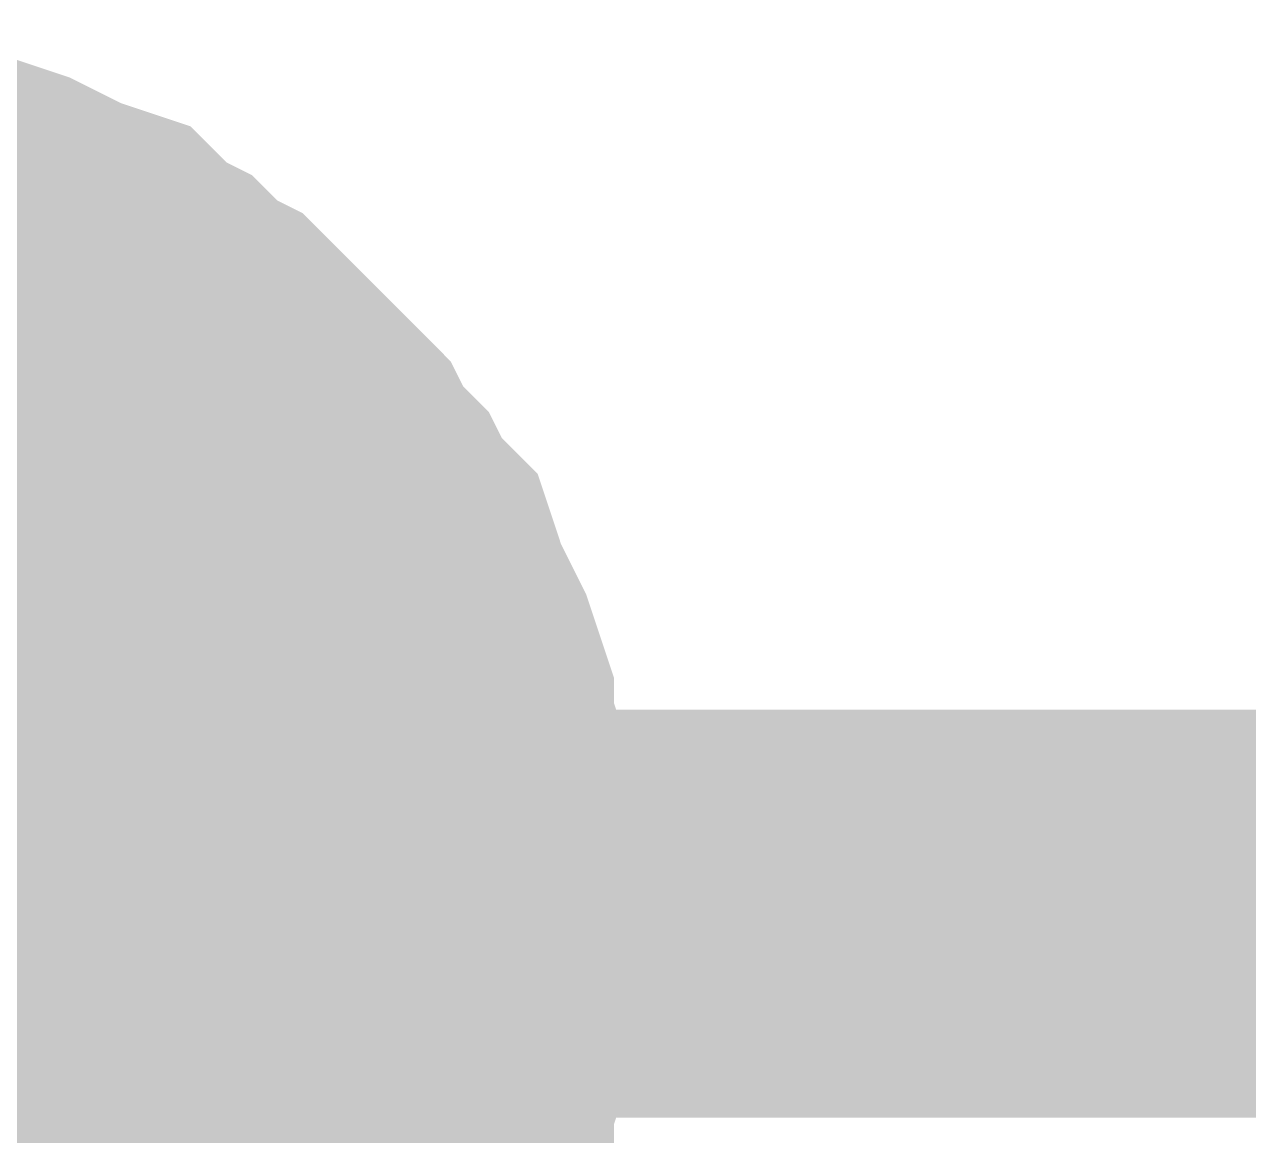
# Model space of a CAD drawing. Header units: inches. Extents: x 0 to 15, y 0 to 9.5.
# Drawn here: x 3.40958 to 3.445, y 8.39347 to 8.42562 of the extents above; entities that cross this region are included whole.
import ezdxf

# ---------------------------------------------------------------- set-up
doc = ezdxf.new("R2010")
doc.units = ezdxf.units.IN
doc.header["$MEASUREMENT"] = 0
doc.layers.add('Sheet', color=255, linetype='Continuous')

msp = doc.modelspace()

# ---------------------------------------------------------------- linework, layer by layer
at = {"layer": 'Sheet'}
for points in [[(3.402751, 8.41972, 0.0118, 0.0118, 0), (3.403852, 8.41972, 0.0118, 0.0118, 0), (3.404586, 8.419353, 0.0118, 0.0118, 0), (3.405687, 8.419353, 0.0118, 0.0118, 0), (3.406788, 8.418986, 0.0118, 0.0118, 0), (3.407523, 8.418986, 0.0118, 0.0118, 0), (3.408624, 8.418619, 0.0118, 0.0118, 0), (3.409358, 8.418251, 0.0118, 0.0118, 0), (3.410092, 8.417884, 0.0118, 0.0118, 0), (3.411193, 8.417517, 0.0118, 0.0118, 0), (3.411927, 8.416783, 0.0118, 0.0118, 0), (3.412662, 8.416415, 0.0118, 0.0118, 0), (3.413396, 8.415681, 0.0118, 0.0118, 0), (3.41413, 8.415314, 0.0118, 0.0118, 0), (3.414864, 8.414579, 0.0118, 0.0118, 0), (3.415598, 8.413845, 0.0118, 0.0118, 0), (3.416332, 8.413111, 0.0118, 0.0118, 0), (3.417066, 8.412376, 0.0118, 0.0118, 0), (3.417433, 8.411642, 0.0118, 0.0118, 0), (3.418168, 8.410908, 0.0118, 0.0118, 0), (3.418535, 8.410173, 0.0118, 0.0118, 0), (3.419269, 8.409439, 0.0118, 0.0118, 0), (3.419636, 8.408337, 0.0118, 0.0118, 0), (3.420003, 8.407603, 0.0118, 0.0118, 0), (3.42037, 8.406868, 0.0118, 0.0118, 0), (3.420737, 8.405767, 0.0118, 0.0118, 0), (3.420737, 8.405032, 0.0118, 0.0118, 0), (3.421104, 8.403931, 0.0118, 0.0118, 0), (3.421104, 8.402829, 0.0118, 0.0118, 0), (3.421471, 8.402095, 0.0118, 0.0118, 0), (3.421471, 8.400993, 0.0118, 0.0118, 0), (3.421471, 8.399892, 0.0118, 0.0118, 0)], [(3.402751, 8.41972, 0.0118, 0.0118, 0), (3.403852, 8.41972, 0.0118, 0.0118, 0), (3.404586, 8.419353, 0.0118, 0.0118, 0), (3.405687, 8.419353, 0.0118, 0.0118, 0), (3.406788, 8.418986, 0.0118, 0.0118, 0), (3.407523, 8.418986, 0.0118, 0.0118, 0), (3.408624, 8.418619, 0.0118, 0.0118, 0), (3.409358, 8.418251, 0.0118, 0.0118, 0), (3.410092, 8.417884, 0.0118, 0.0118, 0), (3.411193, 8.417517, 0.0118, 0.0118, 0), (3.411927, 8.416783, 0.0118, 0.0118, 0), (3.412662, 8.416415, 0.0118, 0.0118, 0), (3.413396, 8.415681, 0.0118, 0.0118, 0), (3.41413, 8.415314, 0.0118, 0.0118, 0), (3.414864, 8.414579, 0.0118, 0.0118, 0), (3.415598, 8.413845, 0.0118, 0.0118, 0), (3.416332, 8.413111, 0.0118, 0.0118, 0), (3.417066, 8.412376, 0.0118, 0.0118, 0), (3.417433, 8.411642, 0.0118, 0.0118, 0), (3.418168, 8.410908, 0.0118, 0.0118, 0), (3.418535, 8.410173, 0.0118, 0.0118, 0), (3.419269, 8.409439, 0.0118, 0.0118, 0), (3.419636, 8.408337, 0.0118, 0.0118, 0), (3.420003, 8.407603, 0.0118, 0.0118, 0), (3.42037, 8.406868, 0.0118, 0.0118, 0), (3.420737, 8.405767, 0.0118, 0.0118, 0), (3.420737, 8.405032, 0.0118, 0.0118, 0), (3.421104, 8.403931, 0.0118, 0.0118, 0), (3.421104, 8.402829, 0.0118, 0.0118, 0), (3.421471, 8.402095, 0.0118, 0.0118, 0), (3.421471, 8.400993, 0.0118, 0.0118, 0), (3.421471, 8.399892, 0.0118, 0.0118, 0)], [(3.402751, 8.41972, 0.0118, 0.0118, 0), (3.403852, 8.41972, 0.0118, 0.0118, 0), (3.404586, 8.419353, 0.0118, 0.0118, 0), (3.405687, 8.419353, 0.0118, 0.0118, 0), (3.406788, 8.418986, 0.0118, 0.0118, 0), (3.407523, 8.418986, 0.0118, 0.0118, 0), (3.408624, 8.418619, 0.0118, 0.0118, 0), (3.409358, 8.418251, 0.0118, 0.0118, 0), (3.410092, 8.417884, 0.0118, 0.0118, 0), (3.411193, 8.417517, 0.0118, 0.0118, 0), (3.411927, 8.416783, 0.0118, 0.0118, 0), (3.412662, 8.416415, 0.0118, 0.0118, 0), (3.413396, 8.415681, 0.0118, 0.0118, 0), (3.41413, 8.415314, 0.0118, 0.0118, 0), (3.414864, 8.414579, 0.0118, 0.0118, 0), (3.415598, 8.413845, 0.0118, 0.0118, 0), (3.416332, 8.413111, 0.0118, 0.0118, 0), (3.417066, 8.412376, 0.0118, 0.0118, 0), (3.417433, 8.411642, 0.0118, 0.0118, 0), (3.418168, 8.410908, 0.0118, 0.0118, 0), (3.418535, 8.410173, 0.0118, 0.0118, 0), (3.419269, 8.409439, 0.0118, 0.0118, 0), (3.419636, 8.408337, 0.0118, 0.0118, 0), (3.420003, 8.407603, 0.0118, 0.0118, 0), (3.42037, 8.406868, 0.0118, 0.0118, 0), (3.420737, 8.405767, 0.0118, 0.0118, 0), (3.420737, 8.405032, 0.0118, 0.0118, 0), (3.421104, 8.403931, 0.0118, 0.0118, 0), (3.421104, 8.402829, 0.0118, 0.0118, 0), (3.421471, 8.402095, 0.0118, 0.0118, 0), (3.421471, 8.400993, 0.0118, 0.0118, 0), (3.421471, 8.399892, 0.0118, 0.0118, 0)], [(3.402751, 8.41972, 0.0118, 0.0118, 0), (3.403852, 8.41972, 0.0118, 0.0118, 0), (3.404586, 8.419353, 0.0118, 0.0118, 0), (3.405687, 8.419353, 0.0118, 0.0118, 0), (3.406788, 8.418986, 0.0118, 0.0118, 0), (3.407523, 8.418986, 0.0118, 0.0118, 0), (3.408624, 8.418619, 0.0118, 0.0118, 0), (3.409358, 8.418251, 0.0118, 0.0118, 0), (3.410092, 8.417884, 0.0118, 0.0118, 0), (3.411193, 8.417517, 0.0118, 0.0118, 0), (3.411927, 8.416783, 0.0118, 0.0118, 0), (3.412662, 8.416415, 0.0118, 0.0118, 0), (3.413396, 8.415681, 0.0118, 0.0118, 0), (3.41413, 8.415314, 0.0118, 0.0118, 0), (3.414864, 8.414579, 0.0118, 0.0118, 0), (3.415598, 8.413845, 0.0118, 0.0118, 0), (3.416332, 8.413111, 0.0118, 0.0118, 0), (3.417066, 8.412376, 0.0118, 0.0118, 0), (3.417433, 8.411642, 0.0118, 0.0118, 0), (3.418168, 8.410908, 0.0118, 0.0118, 0), (3.418535, 8.410173, 0.0118, 0.0118, 0), (3.419269, 8.409439, 0.0118, 0.0118, 0), (3.419636, 8.408337, 0.0118, 0.0118, 0), (3.420003, 8.407603, 0.0118, 0.0118, 0), (3.42037, 8.406868, 0.0118, 0.0118, 0), (3.420737, 8.405767, 0.0118, 0.0118, 0), (3.420737, 8.405032, 0.0118, 0.0118, 0), (3.421104, 8.403931, 0.0118, 0.0118, 0), (3.421104, 8.402829, 0.0118, 0.0118, 0), (3.421471, 8.402095, 0.0118, 0.0118, 0), (3.421471, 8.400993, 0.0118, 0.0118, 0), (3.421471, 8.399892, 0.0118, 0.0118, 0)], [(3.402751, 8.41972, 0.0118, 0.0118, 0), (3.403852, 8.41972, 0.0118, 0.0118, 0), (3.404586, 8.419353, 0.0118, 0.0118, 0), (3.405687, 8.419353, 0.0118, 0.0118, 0), (3.406788, 8.418986, 0.0118, 0.0118, 0), (3.407523, 8.418986, 0.0118, 0.0118, 0), (3.408624, 8.418619, 0.0118, 0.0118, 0), (3.409358, 8.418251, 0.0118, 0.0118, 0), (3.410092, 8.417884, 0.0118, 0.0118, 0), (3.411193, 8.417517, 0.0118, 0.0118, 0), (3.411927, 8.416783, 0.0118, 0.0118, 0), (3.412662, 8.416415, 0.0118, 0.0118, 0), (3.413396, 8.415681, 0.0118, 0.0118, 0), (3.41413, 8.415314, 0.0118, 0.0118, 0), (3.414864, 8.414579, 0.0118, 0.0118, 0), (3.415598, 8.413845, 0.0118, 0.0118, 0), (3.416332, 8.413111, 0.0118, 0.0118, 0), (3.417066, 8.412376, 0.0118, 0.0118, 0), (3.417433, 8.411642, 0.0118, 0.0118, 0), (3.418168, 8.410908, 0.0118, 0.0118, 0), (3.418535, 8.410173, 0.0118, 0.0118, 0), (3.419269, 8.409439, 0.0118, 0.0118, 0), (3.419636, 8.408337, 0.0118, 0.0118, 0), (3.420003, 8.407603, 0.0118, 0.0118, 0), (3.42037, 8.406868, 0.0118, 0.0118, 0), (3.420737, 8.405767, 0.0118, 0.0118, 0), (3.420737, 8.405032, 0.0118, 0.0118, 0), (3.421104, 8.403931, 0.0118, 0.0118, 0), (3.421104, 8.402829, 0.0118, 0.0118, 0), (3.421471, 8.402095, 0.0118, 0.0118, 0), (3.421471, 8.400993, 0.0118, 0.0118, 0), (3.421471, 8.399892, 0.0118, 0.0118, 0)], [(3.402751, 8.41972, 0.0118, 0.0118, 0), (3.403852, 8.41972, 0.0118, 0.0118, 0), (3.404586, 8.419353, 0.0118, 0.0118, 0), (3.405687, 8.419353, 0.0118, 0.0118, 0), (3.406788, 8.418986, 0.0118, 0.0118, 0), (3.407523, 8.418986, 0.0118, 0.0118, 0), (3.408624, 8.418619, 0.0118, 0.0118, 0), (3.409358, 8.418251, 0.0118, 0.0118, 0), (3.410092, 8.417884, 0.0118, 0.0118, 0), (3.411193, 8.417517, 0.0118, 0.0118, 0), (3.411927, 8.416783, 0.0118, 0.0118, 0), (3.412662, 8.416415, 0.0118, 0.0118, 0), (3.413396, 8.415681, 0.0118, 0.0118, 0), (3.41413, 8.415314, 0.0118, 0.0118, 0), (3.414864, 8.414579, 0.0118, 0.0118, 0), (3.415598, 8.413845, 0.0118, 0.0118, 0), (3.416332, 8.413111, 0.0118, 0.0118, 0), (3.417066, 8.412376, 0.0118, 0.0118, 0), (3.417433, 8.411642, 0.0118, 0.0118, 0), (3.418168, 8.410908, 0.0118, 0.0118, 0), (3.418535, 8.410173, 0.0118, 0.0118, 0), (3.419269, 8.409439, 0.0118, 0.0118, 0), (3.419636, 8.408337, 0.0118, 0.0118, 0), (3.420003, 8.407603, 0.0118, 0.0118, 0), (3.42037, 8.406868, 0.0118, 0.0118, 0), (3.420737, 8.405767, 0.0118, 0.0118, 0), (3.420737, 8.405032, 0.0118, 0.0118, 0), (3.421104, 8.403931, 0.0118, 0.0118, 0), (3.421104, 8.402829, 0.0118, 0.0118, 0), (3.421471, 8.402095, 0.0118, 0.0118, 0), (3.421471, 8.400993, 0.0118, 0.0118, 0), (3.421471, 8.399892, 0.0118, 0.0118, 0)], [(3.402751, 8.41972, 0.0118, 0.0118, 0), (3.403852, 8.41972, 0.0118, 0.0118, 0), (3.404586, 8.419353, 0.0118, 0.0118, 0), (3.405687, 8.419353, 0.0118, 0.0118, 0), (3.406788, 8.418986, 0.0118, 0.0118, 0), (3.407523, 8.418986, 0.0118, 0.0118, 0), (3.408624, 8.418619, 0.0118, 0.0118, 0), (3.409358, 8.418251, 0.0118, 0.0118, 0), (3.410092, 8.417884, 0.0118, 0.0118, 0), (3.411193, 8.417517, 0.0118, 0.0118, 0), (3.411927, 8.416783, 0.0118, 0.0118, 0), (3.412662, 8.416415, 0.0118, 0.0118, 0), (3.413396, 8.415681, 0.0118, 0.0118, 0), (3.41413, 8.415314, 0.0118, 0.0118, 0), (3.414864, 8.414579, 0.0118, 0.0118, 0), (3.415598, 8.413845, 0.0118, 0.0118, 0), (3.416332, 8.413111, 0.0118, 0.0118, 0), (3.417066, 8.412376, 0.0118, 0.0118, 0), (3.417433, 8.411642, 0.0118, 0.0118, 0), (3.418168, 8.410908, 0.0118, 0.0118, 0), (3.418535, 8.410173, 0.0118, 0.0118, 0), (3.419269, 8.409439, 0.0118, 0.0118, 0), (3.419636, 8.408337, 0.0118, 0.0118, 0), (3.420003, 8.407603, 0.0118, 0.0118, 0), (3.42037, 8.406868, 0.0118, 0.0118, 0), (3.420737, 8.405767, 0.0118, 0.0118, 0), (3.420737, 8.405032, 0.0118, 0.0118, 0), (3.421104, 8.403931, 0.0118, 0.0118, 0), (3.421104, 8.402829, 0.0118, 0.0118, 0), (3.421471, 8.402095, 0.0118, 0.0118, 0), (3.421471, 8.400993, 0.0118, 0.0118, 0), (3.421471, 8.399892, 0.0118, 0.0118, 0)], [(3.407523, 8.418986, 0.0039, 0.0039, 0), (3.408624, 8.418619, 0.0039, 0.0039, 0), (3.409358, 8.418251, 0.0039, 0.0039, 0), (3.410092, 8.417884, 0.0039, 0.0039, 0), (3.411193, 8.417517, 0.0039, 0.0039, 0), (3.411927, 8.416783, 0.0039, 0.0039, 0), (3.412662, 8.416415, 0.0039, 0.0039, 0), (3.413396, 8.415681, 0.0039, 0.0039, 0), (3.41413, 8.415314, 0.0039, 0.0039, 0), (3.414864, 8.414579, 0.0039, 0.0039, 0), (3.415598, 8.413845, 0.0039, 0.0039, 0), (3.416332, 8.413111, 0.0039, 0.0039, 0), (3.417066, 8.412376, 0.0039, 0.0039, 0), (3.417433, 8.411642, 0.0039, 0.0039, 0), (3.418168, 8.410908, 0.0039, 0.0039, 0), (3.418535, 8.410173, 0.0039, 0.0039, 0), (3.419269, 8.409439, 0.0039, 0.0039, 0), (3.419636, 8.408337, 0.0039, 0.0039, 0), (3.420003, 8.407603, 0.0039, 0.0039, 0), (3.42037, 8.406868, 0.0039, 0.0039, 0), (3.420737, 8.405767, 0.0039, 0.0039, 0), (3.420737, 8.405032, 0.0039, 0.0039, 0), (3.421104, 8.403931, 0.0039, 0.0039, 0), (3.421104, 8.402829, 0.0039, 0.0039, 0), (3.421471, 8.402095, 0.0039, 0.0039, 0), (3.421471, 8.400993, 0.0039, 0.0039, 0), (3.421471, 8.399892, 0.0039, 0.0039, 0)], [(3.407523, 8.418986, 0.0039, 0.0039, 0), (3.408624, 8.418619, 0.0039, 0.0039, 0), (3.409358, 8.418251, 0.0039, 0.0039, 0), (3.410092, 8.417884, 0.0039, 0.0039, 0), (3.411193, 8.417517, 0.0039, 0.0039, 0), (3.411927, 8.416783, 0.0039, 0.0039, 0), (3.412662, 8.416415, 0.0039, 0.0039, 0), (3.413396, 8.415681, 0.0039, 0.0039, 0), (3.41413, 8.415314, 0.0039, 0.0039, 0), (3.414864, 8.414579, 0.0039, 0.0039, 0), (3.415598, 8.413845, 0.0039, 0.0039, 0), (3.416332, 8.413111, 0.0039, 0.0039, 0), (3.417066, 8.412376, 0.0039, 0.0039, 0), (3.417433, 8.411642, 0.0039, 0.0039, 0), (3.418168, 8.410908, 0.0039, 0.0039, 0), (3.418535, 8.410173, 0.0039, 0.0039, 0), (3.419269, 8.409439, 0.0039, 0.0039, 0), (3.419636, 8.408337, 0.0039, 0.0039, 0), (3.420003, 8.407603, 0.0039, 0.0039, 0), (3.42037, 8.406868, 0.0039, 0.0039, 0), (3.420737, 8.405767, 0.0039, 0.0039, 0), (3.420737, 8.405032, 0.0039, 0.0039, 0), (3.421104, 8.403931, 0.0039, 0.0039, 0), (3.421104, 8.402829, 0.0039, 0.0039, 0), (3.421471, 8.402095, 0.0039, 0.0039, 0), (3.421471, 8.400993, 0.0039, 0.0039, 0), (3.421471, 8.399892, 0.0039, 0.0039, 0)], [(3.407523, 8.418986, 0.0039, 0.0039, 0), (3.408624, 8.418619, 0.0039, 0.0039, 0), (3.409358, 8.418251, 0.0039, 0.0039, 0), (3.410092, 8.417884, 0.0039, 0.0039, 0), (3.411193, 8.417517, 0.0039, 0.0039, 0), (3.411927, 8.416783, 0.0039, 0.0039, 0), (3.412662, 8.416415, 0.0039, 0.0039, 0), (3.413396, 8.415681, 0.0039, 0.0039, 0), (3.41413, 8.415314, 0.0039, 0.0039, 0), (3.414864, 8.414579, 0.0039, 0.0039, 0), (3.415598, 8.413845, 0.0039, 0.0039, 0), (3.416332, 8.413111, 0.0039, 0.0039, 0), (3.417066, 8.412376, 0.0039, 0.0039, 0), (3.417433, 8.411642, 0.0039, 0.0039, 0), (3.418168, 8.410908, 0.0039, 0.0039, 0), (3.418535, 8.410173, 0.0039, 0.0039, 0), (3.419269, 8.409439, 0.0039, 0.0039, 0), (3.419636, 8.408337, 0.0039, 0.0039, 0), (3.420003, 8.407603, 0.0039, 0.0039, 0), (3.42037, 8.406868, 0.0039, 0.0039, 0), (3.420737, 8.405767, 0.0039, 0.0039, 0), (3.420737, 8.405032, 0.0039, 0.0039, 0), (3.421104, 8.403931, 0.0039, 0.0039, 0), (3.421104, 8.402829, 0.0039, 0.0039, 0), (3.421471, 8.402095, 0.0039, 0.0039, 0), (3.421471, 8.400993, 0.0039, 0.0039, 0), (3.421471, 8.399892, 0.0039, 0.0039, 0)], [(3.407523, 8.418986, 0.0039, 0.0039, 0), (3.408624, 8.418619, 0.0039, 0.0039, 0), (3.409358, 8.418251, 0.0039, 0.0039, 0), (3.410092, 8.417884, 0.0039, 0.0039, 0), (3.411193, 8.417517, 0.0039, 0.0039, 0), (3.411927, 8.416783, 0.0039, 0.0039, 0), (3.412662, 8.416415, 0.0039, 0.0039, 0), (3.413396, 8.415681, 0.0039, 0.0039, 0), (3.41413, 8.415314, 0.0039, 0.0039, 0), (3.414864, 8.414579, 0.0039, 0.0039, 0), (3.415598, 8.413845, 0.0039, 0.0039, 0), (3.416332, 8.413111, 0.0039, 0.0039, 0), (3.417066, 8.412376, 0.0039, 0.0039, 0), (3.417433, 8.411642, 0.0039, 0.0039, 0), (3.418168, 8.410908, 0.0039, 0.0039, 0), (3.418535, 8.410173, 0.0039, 0.0039, 0), (3.419269, 8.409439, 0.0039, 0.0039, 0), (3.419636, 8.408337, 0.0039, 0.0039, 0), (3.420003, 8.407603, 0.0039, 0.0039, 0), (3.42037, 8.406868, 0.0039, 0.0039, 0), (3.420737, 8.405767, 0.0039, 0.0039, 0), (3.420737, 8.405032, 0.0039, 0.0039, 0), (3.421104, 8.403931, 0.0039, 0.0039, 0), (3.421104, 8.402829, 0.0039, 0.0039, 0), (3.421471, 8.402095, 0.0039, 0.0039, 0), (3.421471, 8.400993, 0.0039, 0.0039, 0), (3.421471, 8.399892, 0.0039, 0.0039, 0)], [(3.407523, 8.418986, 0.0039, 0.0039, 0), (3.408624, 8.418619, 0.0039, 0.0039, 0), (3.409358, 8.418251, 0.0039, 0.0039, 0), (3.410092, 8.417884, 0.0039, 0.0039, 0), (3.411193, 8.417517, 0.0039, 0.0039, 0), (3.411927, 8.416783, 0.0039, 0.0039, 0), (3.412662, 8.416415, 0.0039, 0.0039, 0), (3.413396, 8.415681, 0.0039, 0.0039, 0), (3.41413, 8.415314, 0.0039, 0.0039, 0), (3.414864, 8.414579, 0.0039, 0.0039, 0), (3.415598, 8.413845, 0.0039, 0.0039, 0), (3.416332, 8.413111, 0.0039, 0.0039, 0), (3.417066, 8.412376, 0.0039, 0.0039, 0), (3.417433, 8.411642, 0.0039, 0.0039, 0), (3.418168, 8.410908, 0.0039, 0.0039, 0), (3.418535, 8.410173, 0.0039, 0.0039, 0), (3.419269, 8.409439, 0.0039, 0.0039, 0), (3.419636, 8.408337, 0.0039, 0.0039, 0), (3.420003, 8.407603, 0.0039, 0.0039, 0), (3.42037, 8.406868, 0.0039, 0.0039, 0), (3.420737, 8.405767, 0.0039, 0.0039, 0), (3.420737, 8.405032, 0.0039, 0.0039, 0), (3.421104, 8.403931, 0.0039, 0.0039, 0), (3.421104, 8.402829, 0.0039, 0.0039, 0), (3.421471, 8.402095, 0.0039, 0.0039, 0), (3.421471, 8.400993, 0.0039, 0.0039, 0), (3.421471, 8.399892, 0.0039, 0.0039, 0)], [(3.407523, 8.418986, 0.0039, 0.0039, 0), (3.408624, 8.418619, 0.0039, 0.0039, 0), (3.409358, 8.418251, 0.0039, 0.0039, 0), (3.410092, 8.417884, 0.0039, 0.0039, 0), (3.411193, 8.417517, 0.0039, 0.0039, 0), (3.411927, 8.416783, 0.0039, 0.0039, 0), (3.412662, 8.416415, 0.0039, 0.0039, 0), (3.413396, 8.415681, 0.0039, 0.0039, 0), (3.41413, 8.415314, 0.0039, 0.0039, 0), (3.414864, 8.414579, 0.0039, 0.0039, 0), (3.415598, 8.413845, 0.0039, 0.0039, 0), (3.416332, 8.413111, 0.0039, 0.0039, 0), (3.417066, 8.412376, 0.0039, 0.0039, 0), (3.417433, 8.411642, 0.0039, 0.0039, 0), (3.418168, 8.410908, 0.0039, 0.0039, 0), (3.418535, 8.410173, 0.0039, 0.0039, 0), (3.419269, 8.409439, 0.0039, 0.0039, 0), (3.419636, 8.408337, 0.0039, 0.0039, 0), (3.420003, 8.407603, 0.0039, 0.0039, 0), (3.42037, 8.406868, 0.0039, 0.0039, 0), (3.420737, 8.405767, 0.0039, 0.0039, 0), (3.420737, 8.405032, 0.0039, 0.0039, 0), (3.421104, 8.403931, 0.0039, 0.0039, 0), (3.421104, 8.402829, 0.0039, 0.0039, 0), (3.421471, 8.402095, 0.0039, 0.0039, 0), (3.421471, 8.400993, 0.0039, 0.0039, 0), (3.421471, 8.399892, 0.0039, 0.0039, 0)], [(3.407523, 8.418986, 0.0039, 0.0039, 0), (3.408624, 8.418619, 0.0039, 0.0039, 0), (3.409358, 8.418251, 0.0039, 0.0039, 0), (3.410092, 8.417884, 0.0039, 0.0039, 0), (3.411193, 8.417517, 0.0039, 0.0039, 0), (3.411927, 8.416783, 0.0039, 0.0039, 0), (3.412662, 8.416415, 0.0039, 0.0039, 0), (3.413396, 8.415681, 0.0039, 0.0039, 0), (3.41413, 8.415314, 0.0039, 0.0039, 0), (3.414864, 8.414579, 0.0039, 0.0039, 0), (3.415598, 8.413845, 0.0039, 0.0039, 0), (3.416332, 8.413111, 0.0039, 0.0039, 0), (3.417066, 8.412376, 0.0039, 0.0039, 0), (3.417433, 8.411642, 0.0039, 0.0039, 0), (3.418168, 8.410908, 0.0039, 0.0039, 0), (3.418535, 8.410173, 0.0039, 0.0039, 0), (3.419269, 8.409439, 0.0039, 0.0039, 0), (3.419636, 8.408337, 0.0039, 0.0039, 0), (3.420003, 8.407603, 0.0039, 0.0039, 0), (3.42037, 8.406868, 0.0039, 0.0039, 0), (3.420737, 8.405767, 0.0039, 0.0039, 0), (3.420737, 8.405032, 0.0039, 0.0039, 0), (3.421104, 8.403931, 0.0039, 0.0039, 0), (3.421104, 8.402829, 0.0039, 0.0039, 0), (3.421471, 8.402095, 0.0039, 0.0039, 0), (3.421471, 8.400993, 0.0039, 0.0039, 0), (3.421471, 8.399892, 0.0039, 0.0039, 0)], [(3.601336, 8.399892, 0.0118, 0.0118, 0), (3.401649, 8.399892, 0.0118, 0.0118, 0)], [(3.421471, 8.399892, 0.0118, 0.0118, 0), (3.421471, 8.39879, 0.0118, 0.0118, 0), (3.421471, 8.397689, 0.0118, 0.0118, 0), (3.421104, 8.396954, 0.0118, 0.0118, 0), (3.421104, 8.395853, 0.0118, 0.0118, 0), (3.420737, 8.394751, 0.0118, 0.0118, 0), (3.420737, 8.394017, 0.0118, 0.0118, 0), (3.42037, 8.392915, 0.0118, 0.0118, 0), (3.420003, 8.392181, 0.0118, 0.0118, 0), (3.419636, 8.391079, 0.0118, 0.0118, 0), (3.419269, 8.390345, 0.0118, 0.0118, 0), (3.418535, 8.38961, 0.0118, 0.0118, 0), (3.418168, 8.388509, 0.0118, 0.0118, 0), (3.417433, 8.387774, 0.0118, 0.0118, 0), (3.417066, 8.38704, 0.0118, 0.0118, 0)], [(3.421471, 8.399892, 0.0118, 0.0118, 0), (3.421471, 8.39879, 0.0118, 0.0118, 0), (3.421471, 8.397689, 0.0118, 0.0118, 0), (3.421104, 8.396954, 0.0118, 0.0118, 0), (3.421104, 8.395853, 0.0118, 0.0118, 0), (3.420737, 8.394751, 0.0118, 0.0118, 0), (3.420737, 8.394017, 0.0118, 0.0118, 0), (3.42037, 8.392915, 0.0118, 0.0118, 0), (3.420003, 8.392181, 0.0118, 0.0118, 0), (3.419636, 8.391079, 0.0118, 0.0118, 0), (3.419269, 8.390345, 0.0118, 0.0118, 0), (3.418535, 8.38961, 0.0118, 0.0118, 0), (3.418168, 8.388509, 0.0118, 0.0118, 0), (3.417433, 8.387774, 0.0118, 0.0118, 0), (3.417066, 8.38704, 0.0118, 0.0118, 0)], [(3.421471, 8.399892, 0.0118, 0.0118, 0), (3.421471, 8.39879, 0.0118, 0.0118, 0), (3.421471, 8.397689, 0.0118, 0.0118, 0), (3.421104, 8.396954, 0.0118, 0.0118, 0), (3.421104, 8.395853, 0.0118, 0.0118, 0), (3.420737, 8.394751, 0.0118, 0.0118, 0), (3.420737, 8.394017, 0.0118, 0.0118, 0), (3.42037, 8.392915, 0.0118, 0.0118, 0), (3.420003, 8.392181, 0.0118, 0.0118, 0), (3.419636, 8.391079, 0.0118, 0.0118, 0), (3.419269, 8.390345, 0.0118, 0.0118, 0), (3.418535, 8.38961, 0.0118, 0.0118, 0), (3.418168, 8.388509, 0.0118, 0.0118, 0), (3.417433, 8.387774, 0.0118, 0.0118, 0), (3.417066, 8.38704, 0.0118, 0.0118, 0)], [(3.421471, 8.399892, 0.0118, 0.0118, 0), (3.421471, 8.39879, 0.0118, 0.0118, 0), (3.421471, 8.397689, 0.0118, 0.0118, 0), (3.421104, 8.396954, 0.0118, 0.0118, 0), (3.421104, 8.395853, 0.0118, 0.0118, 0), (3.420737, 8.394751, 0.0118, 0.0118, 0), (3.420737, 8.394017, 0.0118, 0.0118, 0), (3.42037, 8.392915, 0.0118, 0.0118, 0), (3.420003, 8.392181, 0.0118, 0.0118, 0), (3.419636, 8.391079, 0.0118, 0.0118, 0), (3.419269, 8.390345, 0.0118, 0.0118, 0), (3.418535, 8.38961, 0.0118, 0.0118, 0), (3.418168, 8.388509, 0.0118, 0.0118, 0), (3.417433, 8.387774, 0.0118, 0.0118, 0), (3.417066, 8.38704, 0.0118, 0.0118, 0)], [(3.421471, 8.399892, 0.0118, 0.0118, 0), (3.421471, 8.39879, 0.0118, 0.0118, 0), (3.421471, 8.397689, 0.0118, 0.0118, 0), (3.421104, 8.396954, 0.0118, 0.0118, 0), (3.421104, 8.395853, 0.0118, 0.0118, 0), (3.420737, 8.394751, 0.0118, 0.0118, 0), (3.420737, 8.394017, 0.0118, 0.0118, 0), (3.42037, 8.392915, 0.0118, 0.0118, 0), (3.420003, 8.392181, 0.0118, 0.0118, 0), (3.419636, 8.391079, 0.0118, 0.0118, 0), (3.419269, 8.390345, 0.0118, 0.0118, 0), (3.418535, 8.38961, 0.0118, 0.0118, 0), (3.418168, 8.388509, 0.0118, 0.0118, 0), (3.417433, 8.387774, 0.0118, 0.0118, 0), (3.417066, 8.38704, 0.0118, 0.0118, 0)], [(3.421471, 8.399892, 0.0118, 0.0118, 0), (3.421471, 8.39879, 0.0118, 0.0118, 0), (3.421471, 8.397689, 0.0118, 0.0118, 0), (3.421104, 8.396954, 0.0118, 0.0118, 0), (3.421104, 8.395853, 0.0118, 0.0118, 0), (3.420737, 8.394751, 0.0118, 0.0118, 0), (3.420737, 8.394017, 0.0118, 0.0118, 0), (3.42037, 8.392915, 0.0118, 0.0118, 0), (3.420003, 8.392181, 0.0118, 0.0118, 0), (3.419636, 8.391079, 0.0118, 0.0118, 0), (3.419269, 8.390345, 0.0118, 0.0118, 0), (3.418535, 8.38961, 0.0118, 0.0118, 0), (3.418168, 8.388509, 0.0118, 0.0118, 0), (3.417433, 8.387774, 0.0118, 0.0118, 0), (3.417066, 8.38704, 0.0118, 0.0118, 0)], [(3.421471, 8.399892, 0.0118, 0.0118, 0), (3.421471, 8.39879, 0.0118, 0.0118, 0), (3.421471, 8.397689, 0.0118, 0.0118, 0), (3.421104, 8.396954, 0.0118, 0.0118, 0), (3.421104, 8.395853, 0.0118, 0.0118, 0), (3.420737, 8.394751, 0.0118, 0.0118, 0), (3.420737, 8.394017, 0.0118, 0.0118, 0), (3.42037, 8.392915, 0.0118, 0.0118, 0), (3.420003, 8.392181, 0.0118, 0.0118, 0), (3.419636, 8.391079, 0.0118, 0.0118, 0), (3.419269, 8.390345, 0.0118, 0.0118, 0), (3.418535, 8.38961, 0.0118, 0.0118, 0), (3.418168, 8.388509, 0.0118, 0.0118, 0), (3.417433, 8.387774, 0.0118, 0.0118, 0), (3.417066, 8.38704, 0.0118, 0.0118, 0)], [(3.421471, 8.399892, 0.0118, 0.0118, 0), (3.421471, 8.399892, 0.0118, 0.0118, 0), (3.421471, 8.399892, 0.0118, 0.0118, 0), (3.421471, 8.399892, 0.0118, 0.0118, 0), (3.421471, 8.399892, 0.0118, 0.0118, 0), (3.421471, 8.399892, 0.0118, 0.0118, 0), (3.421471, 8.399892, 0.0118, 0.0118, 0), (3.421471, 8.399892, 0.0118, 0.0118, 0), (3.421471, 8.399892, 0.0118, 0.0118, 0), (3.421471, 8.399892, 0.0118, 0.0118, 0), (3.421471, 8.399892, 0.0118, 0.0118, 0), (3.421471, 8.399892, 0.0118, 0.0118, 0), (3.421471, 8.399892, 0.0118, 0.0118, 0), (3.421471, 8.399892, 0.0118, 0.0118, 0), (3.421471, 8.399892, 0.0118, 0.0118, 0), (3.421471, 8.399892, 0.0118, 0.0118, 0), (3.421471, 8.399892, 0.0118, 0.0118, 0), (3.421471, 8.399892, 0.0118, 0.0118, 0), (3.421471, 8.399892, 0.0118, 0.0118, 0), (3.421471, 8.399892, 0.0118, 0.0118, 0), (3.421471, 8.399892, 0.0118, 0.0118, 0), (3.421471, 8.399892, 0.0118, 0.0118, 0), (3.421471, 8.399892, 0.0118, 0.0118, 0), (3.421471, 8.399892, 0.0118, 0.0118, 0), (3.421471, 8.399892, 0.0118, 0.0118, 0), (3.421471, 8.399892, 0.0118, 0.0118, 0), (3.421471, 8.399892, 0.0118, 0.0118, 0), (3.421471, 8.399892, 0.0118, 0.0118, 0), (3.421471, 8.399892, 0.0118, 0.0118, 0), (3.421471, 8.399892, 0.0118, 0.0118, 0), (3.421471, 8.399892, 0.0118, 0.0118, 0), (3.421471, 8.399892, 0.0118, 0.0118, 0), (3.421471, 8.399892, 0.0118, 0.0118, 0)], [(3.421471, 8.399892, 0.0118, 0.0118, 0), (3.421471, 8.399892, 0.0118, 0.0118, 0)], [(3.421471, 8.399892, 0.0118, 0.0118, 0), (3.421471, 8.399892, 0.0118, 0.0118, 0), (3.421471, 8.399892, 0.0118, 0.0118, 0), (3.421471, 8.399892, 0.0118, 0.0118, 0), (3.421471, 8.399892, 0.0118, 0.0118, 0), (3.421471, 8.399892, 0.0118, 0.0118, 0), (3.421471, 8.399892, 0.0118, 0.0118, 0), (3.421471, 8.399892, 0.0118, 0.0118, 0), (3.421471, 8.399892, 0.0118, 0.0118, 0), (3.421471, 8.399892, 0.0118, 0.0118, 0), (3.421471, 8.399892, 0.0118, 0.0118, 0), (3.421471, 8.399892, 0.0118, 0.0118, 0), (3.421471, 8.399892, 0.0118, 0.0118, 0), (3.421471, 8.399892, 0.0118, 0.0118, 0), (3.421471, 8.399892, 0.0118, 0.0118, 0), (3.421471, 8.399892, 0.0118, 0.0118, 0), (3.421471, 8.399892, 0.0118, 0.0118, 0), (3.421471, 8.399892, 0.0118, 0.0118, 0), (3.421471, 8.399892, 0.0118, 0.0118, 0), (3.421471, 8.399892, 0.0118, 0.0118, 0), (3.421471, 8.399892, 0.0118, 0.0118, 0), (3.421471, 8.399892, 0.0118, 0.0118, 0), (3.421471, 8.399892, 0.0118, 0.0118, 0), (3.421471, 8.399892, 0.0118, 0.0118, 0), (3.421471, 8.399892, 0.0118, 0.0118, 0), (3.421471, 8.399892, 0.0118, 0.0118, 0), (3.421471, 8.399892, 0.0118, 0.0118, 0), (3.421471, 8.399892, 0.0118, 0.0118, 0), (3.421471, 8.399892, 0.0118, 0.0118, 0), (3.421471, 8.399892, 0.0118, 0.0118, 0), (3.421471, 8.399892, 0.0118, 0.0118, 0), (3.421471, 8.399892, 0.0118, 0.0118, 0), (3.421471, 8.399892, 0.0118, 0.0118, 0)], [(3.421471, 8.399892, 0.0118, 0.0118, 0), (3.421471, 8.399892, 0.0118, 0.0118, 0)], [(3.421471, 8.399892, 0.0118, 0.0118, 0), (3.421471, 8.399892, 0.0118, 0.0118, 0), (3.421471, 8.399892, 0.0118, 0.0118, 0), (3.421471, 8.399892, 0.0118, 0.0118, 0), (3.421471, 8.399892, 0.0118, 0.0118, 0), (3.421471, 8.399892, 0.0118, 0.0118, 0), (3.421471, 8.399892, 0.0118, 0.0118, 0), (3.421471, 8.399892, 0.0118, 0.0118, 0), (3.421471, 8.399892, 0.0118, 0.0118, 0), (3.421471, 8.399892, 0.0118, 0.0118, 0), (3.421471, 8.399892, 0.0118, 0.0118, 0), (3.421471, 8.399892, 0.0118, 0.0118, 0), (3.421471, 8.399892, 0.0118, 0.0118, 0), (3.421471, 8.399892, 0.0118, 0.0118, 0), (3.421471, 8.399892, 0.0118, 0.0118, 0), (3.421471, 8.399892, 0.0118, 0.0118, 0), (3.421471, 8.399892, 0.0118, 0.0118, 0), (3.421471, 8.399892, 0.0118, 0.0118, 0), (3.421471, 8.399892, 0.0118, 0.0118, 0), (3.421471, 8.399892, 0.0118, 0.0118, 0), (3.421471, 8.399892, 0.0118, 0.0118, 0), (3.421471, 8.399892, 0.0118, 0.0118, 0), (3.421471, 8.399892, 0.0118, 0.0118, 0), (3.421471, 8.399892, 0.0118, 0.0118, 0), (3.421471, 8.399892, 0.0118, 0.0118, 0), (3.421471, 8.399892, 0.0118, 0.0118, 0), (3.421471, 8.399892, 0.0118, 0.0118, 0), (3.421471, 8.399892, 0.0118, 0.0118, 0), (3.421471, 8.399892, 0.0118, 0.0118, 0), (3.421471, 8.399892, 0.0118, 0.0118, 0), (3.421471, 8.399892, 0.0118, 0.0118, 0), (3.421471, 8.399892, 0.0118, 0.0118, 0), (3.421471, 8.399892, 0.0118, 0.0118, 0)], [(3.421471, 8.399892, 0.0118, 0.0118, 0), (3.421471, 8.399892, 0.0118, 0.0118, 0)], [(3.421471, 8.399892, 0.0118, 0.0118, 0), (3.421471, 8.399892, 0.0118, 0.0118, 0), (3.421471, 8.399892, 0.0118, 0.0118, 0), (3.421471, 8.399892, 0.0118, 0.0118, 0), (3.421471, 8.399892, 0.0118, 0.0118, 0), (3.421471, 8.399892, 0.0118, 0.0118, 0), (3.421471, 8.399892, 0.0118, 0.0118, 0), (3.421471, 8.399892, 0.0118, 0.0118, 0), (3.421471, 8.399892, 0.0118, 0.0118, 0), (3.421471, 8.399892, 0.0118, 0.0118, 0), (3.421471, 8.399892, 0.0118, 0.0118, 0), (3.421471, 8.399892, 0.0118, 0.0118, 0), (3.421471, 8.399892, 0.0118, 0.0118, 0), (3.421471, 8.399892, 0.0118, 0.0118, 0), (3.421471, 8.399892, 0.0118, 0.0118, 0), (3.421471, 8.399892, 0.0118, 0.0118, 0), (3.421471, 8.399892, 0.0118, 0.0118, 0), (3.421471, 8.399892, 0.0118, 0.0118, 0), (3.421471, 8.399892, 0.0118, 0.0118, 0), (3.421471, 8.399892, 0.0118, 0.0118, 0), (3.421471, 8.399892, 0.0118, 0.0118, 0), (3.421471, 8.399892, 0.0118, 0.0118, 0), (3.421471, 8.399892, 0.0118, 0.0118, 0), (3.421471, 8.399892, 0.0118, 0.0118, 0), (3.421471, 8.399892, 0.0118, 0.0118, 0), (3.421471, 8.399892, 0.0118, 0.0118, 0), (3.421471, 8.399892, 0.0118, 0.0118, 0), (3.421471, 8.399892, 0.0118, 0.0118, 0), (3.421471, 8.399892, 0.0118, 0.0118, 0), (3.421471, 8.399892, 0.0118, 0.0118, 0), (3.421471, 8.399892, 0.0118, 0.0118, 0), (3.421471, 8.399892, 0.0118, 0.0118, 0), (3.421471, 8.399892, 0.0118, 0.0118, 0)], [(3.421471, 8.399892, 0.0118, 0.0118, 0), (3.421471, 8.399892, 0.0118, 0.0118, 0)], [(3.421471, 8.399892, 0.0118, 0.0118, 0), (3.421471, 8.399892, 0.0118, 0.0118, 0), (3.421471, 8.399892, 0.0118, 0.0118, 0), (3.421471, 8.399892, 0.0118, 0.0118, 0), (3.421471, 8.399892, 0.0118, 0.0118, 0), (3.421471, 8.399892, 0.0118, 0.0118, 0), (3.421471, 8.399892, 0.0118, 0.0118, 0), (3.421471, 8.399892, 0.0118, 0.0118, 0), (3.421471, 8.399892, 0.0118, 0.0118, 0), (3.421471, 8.399892, 0.0118, 0.0118, 0), (3.421471, 8.399892, 0.0118, 0.0118, 0), (3.421471, 8.399892, 0.0118, 0.0118, 0), (3.421471, 8.399892, 0.0118, 0.0118, 0), (3.421471, 8.399892, 0.0118, 0.0118, 0), (3.421471, 8.399892, 0.0118, 0.0118, 0), (3.421471, 8.399892, 0.0118, 0.0118, 0), (3.421471, 8.399892, 0.0118, 0.0118, 0), (3.421471, 8.399892, 0.0118, 0.0118, 0), (3.421471, 8.399892, 0.0118, 0.0118, 0), (3.421471, 8.399892, 0.0118, 0.0118, 0), (3.421471, 8.399892, 0.0118, 0.0118, 0), (3.421471, 8.399892, 0.0118, 0.0118, 0), (3.421471, 8.399892, 0.0118, 0.0118, 0), (3.421471, 8.399892, 0.0118, 0.0118, 0), (3.421471, 8.399892, 0.0118, 0.0118, 0), (3.421471, 8.399892, 0.0118, 0.0118, 0), (3.421471, 8.399892, 0.0118, 0.0118, 0), (3.421471, 8.399892, 0.0118, 0.0118, 0), (3.421471, 8.399892, 0.0118, 0.0118, 0), (3.421471, 8.399892, 0.0118, 0.0118, 0), (3.421471, 8.399892, 0.0118, 0.0118, 0), (3.421471, 8.399892, 0.0118, 0.0118, 0), (3.421471, 8.399892, 0.0118, 0.0118, 0)], [(3.421471, 8.399892, 0.0118, 0.0118, 0), (3.421471, 8.399892, 0.0118, 0.0118, 0)], [(3.421471, 8.399892, 0.0118, 0.0118, 0), (3.421471, 8.399892, 0.0118, 0.0118, 0), (3.421471, 8.399892, 0.0118, 0.0118, 0), (3.421471, 8.399892, 0.0118, 0.0118, 0), (3.421471, 8.399892, 0.0118, 0.0118, 0), (3.421471, 8.399892, 0.0118, 0.0118, 0), (3.421471, 8.399892, 0.0118, 0.0118, 0), (3.421471, 8.399892, 0.0118, 0.0118, 0), (3.421471, 8.399892, 0.0118, 0.0118, 0), (3.421471, 8.399892, 0.0118, 0.0118, 0), (3.421471, 8.399892, 0.0118, 0.0118, 0), (3.421471, 8.399892, 0.0118, 0.0118, 0), (3.421471, 8.399892, 0.0118, 0.0118, 0), (3.421471, 8.399892, 0.0118, 0.0118, 0), (3.421471, 8.399892, 0.0118, 0.0118, 0), (3.421471, 8.399892, 0.0118, 0.0118, 0), (3.421471, 8.399892, 0.0118, 0.0118, 0), (3.421471, 8.399892, 0.0118, 0.0118, 0), (3.421471, 8.399892, 0.0118, 0.0118, 0), (3.421471, 8.399892, 0.0118, 0.0118, 0), (3.421471, 8.399892, 0.0118, 0.0118, 0), (3.421471, 8.399892, 0.0118, 0.0118, 0), (3.421471, 8.399892, 0.0118, 0.0118, 0), (3.421471, 8.399892, 0.0118, 0.0118, 0), (3.421471, 8.399892, 0.0118, 0.0118, 0), (3.421471, 8.399892, 0.0118, 0.0118, 0), (3.421471, 8.399892, 0.0118, 0.0118, 0), (3.421471, 8.399892, 0.0118, 0.0118, 0), (3.421471, 8.399892, 0.0118, 0.0118, 0), (3.421471, 8.399892, 0.0118, 0.0118, 0), (3.421471, 8.399892, 0.0118, 0.0118, 0), (3.421471, 8.399892, 0.0118, 0.0118, 0), (3.421471, 8.399892, 0.0118, 0.0118, 0)], [(3.421471, 8.399892, 0.0118, 0.0118, 0), (3.421471, 8.399892, 0.0118, 0.0118, 0)], [(3.421471, 8.399892, 0.0118, 0.0118, 0), (3.421471, 8.399892, 0.0118, 0.0118, 0), (3.421471, 8.399892, 0.0118, 0.0118, 0), (3.421471, 8.399892, 0.0118, 0.0118, 0), (3.421471, 8.399892, 0.0118, 0.0118, 0), (3.421471, 8.399892, 0.0118, 0.0118, 0), (3.421471, 8.399892, 0.0118, 0.0118, 0), (3.421471, 8.399892, 0.0118, 0.0118, 0), (3.421471, 8.399892, 0.0118, 0.0118, 0), (3.421471, 8.399892, 0.0118, 0.0118, 0), (3.421471, 8.399892, 0.0118, 0.0118, 0), (3.421471, 8.399892, 0.0118, 0.0118, 0), (3.421471, 8.399892, 0.0118, 0.0118, 0), (3.421471, 8.399892, 0.0118, 0.0118, 0), (3.421471, 8.399892, 0.0118, 0.0118, 0), (3.421471, 8.399892, 0.0118, 0.0118, 0), (3.421471, 8.399892, 0.0118, 0.0118, 0), (3.421471, 8.399892, 0.0118, 0.0118, 0), (3.421471, 8.399892, 0.0118, 0.0118, 0), (3.421471, 8.399892, 0.0118, 0.0118, 0), (3.421471, 8.399892, 0.0118, 0.0118, 0), (3.421471, 8.399892, 0.0118, 0.0118, 0), (3.421471, 8.399892, 0.0118, 0.0118, 0), (3.421471, 8.399892, 0.0118, 0.0118, 0), (3.421471, 8.399892, 0.0118, 0.0118, 0), (3.421471, 8.399892, 0.0118, 0.0118, 0), (3.421471, 8.399892, 0.0118, 0.0118, 0), (3.421471, 8.399892, 0.0118, 0.0118, 0), (3.421471, 8.399892, 0.0118, 0.0118, 0), (3.421471, 8.399892, 0.0118, 0.0118, 0), (3.421471, 8.399892, 0.0118, 0.0118, 0), (3.421471, 8.399892, 0.0118, 0.0118, 0), (3.421471, 8.399892, 0.0118, 0.0118, 0)], [(3.421471, 8.399892, 0.0118, 0.0118, 0), (3.421471, 8.399892, 0.0118, 0.0118, 0)], [(3.421471, 8.399892, 0.0039, 0.0039, 0), (3.421471, 8.39879, 0.0039, 0.0039, 0), (3.421471, 8.397689, 0.0039, 0.0039, 0), (3.421104, 8.396954, 0.0039, 0.0039, 0), (3.421104, 8.395853, 0.0039, 0.0039, 0), (3.420737, 8.394751, 0.0039, 0.0039, 0), (3.420737, 8.394017, 0.0039, 0.0039, 0), (3.42037, 8.392915, 0.0039, 0.0039, 0), (3.420003, 8.392181, 0.0039, 0.0039, 0), (3.419636, 8.391079, 0.0039, 0.0039, 0)], [(3.421471, 8.399892, 0.0039, 0.0039, 0), (3.421471, 8.39879, 0.0039, 0.0039, 0), (3.421471, 8.397689, 0.0039, 0.0039, 0), (3.421104, 8.396954, 0.0039, 0.0039, 0), (3.421104, 8.395853, 0.0039, 0.0039, 0), (3.420737, 8.394751, 0.0039, 0.0039, 0), (3.420737, 8.394017, 0.0039, 0.0039, 0), (3.42037, 8.392915, 0.0039, 0.0039, 0), (3.420003, 8.392181, 0.0039, 0.0039, 0), (3.419636, 8.391079, 0.0039, 0.0039, 0)], [(3.421471, 8.399892, 0.0039, 0.0039, 0), (3.421471, 8.39879, 0.0039, 0.0039, 0), (3.421471, 8.397689, 0.0039, 0.0039, 0), (3.421104, 8.396954, 0.0039, 0.0039, 0), (3.421104, 8.395853, 0.0039, 0.0039, 0), (3.420737, 8.394751, 0.0039, 0.0039, 0), (3.420737, 8.394017, 0.0039, 0.0039, 0), (3.42037, 8.392915, 0.0039, 0.0039, 0), (3.420003, 8.392181, 0.0039, 0.0039, 0), (3.419636, 8.391079, 0.0039, 0.0039, 0)], [(3.421471, 8.399892, 0.0039, 0.0039, 0), (3.421471, 8.39879, 0.0039, 0.0039, 0), (3.421471, 8.397689, 0.0039, 0.0039, 0), (3.421104, 8.396954, 0.0039, 0.0039, 0), (3.421104, 8.395853, 0.0039, 0.0039, 0), (3.420737, 8.394751, 0.0039, 0.0039, 0), (3.420737, 8.394017, 0.0039, 0.0039, 0), (3.42037, 8.392915, 0.0039, 0.0039, 0), (3.420003, 8.392181, 0.0039, 0.0039, 0), (3.419636, 8.391079, 0.0039, 0.0039, 0)], [(3.421471, 8.399892, 0.0039, 0.0039, 0), (3.421471, 8.39879, 0.0039, 0.0039, 0), (3.421471, 8.397689, 0.0039, 0.0039, 0), (3.421104, 8.396954, 0.0039, 0.0039, 0), (3.421104, 8.395853, 0.0039, 0.0039, 0), (3.420737, 8.394751, 0.0039, 0.0039, 0), (3.420737, 8.394017, 0.0039, 0.0039, 0), (3.42037, 8.392915, 0.0039, 0.0039, 0), (3.420003, 8.392181, 0.0039, 0.0039, 0), (3.419636, 8.391079, 0.0039, 0.0039, 0)], [(3.421471, 8.399892, 0.0039, 0.0039, 0), (3.421471, 8.39879, 0.0039, 0.0039, 0), (3.421471, 8.397689, 0.0039, 0.0039, 0), (3.421104, 8.396954, 0.0039, 0.0039, 0), (3.421104, 8.395853, 0.0039, 0.0039, 0), (3.420737, 8.394751, 0.0039, 0.0039, 0), (3.420737, 8.394017, 0.0039, 0.0039, 0), (3.42037, 8.392915, 0.0039, 0.0039, 0), (3.420003, 8.392181, 0.0039, 0.0039, 0), (3.419636, 8.391079, 0.0039, 0.0039, 0)], [(3.421471, 8.399892, 0.0039, 0.0039, 0), (3.421471, 8.39879, 0.0039, 0.0039, 0), (3.421471, 8.397689, 0.0039, 0.0039, 0), (3.421104, 8.396954, 0.0039, 0.0039, 0), (3.421104, 8.395853, 0.0039, 0.0039, 0), (3.420737, 8.394751, 0.0039, 0.0039, 0), (3.420737, 8.394017, 0.0039, 0.0039, 0), (3.42037, 8.392915, 0.0039, 0.0039, 0), (3.420003, 8.392181, 0.0039, 0.0039, 0), (3.419636, 8.391079, 0.0039, 0.0039, 0)], [(3.421471, 8.399892, 0.0039, 0.0039, 0), (3.421471, 8.399892, 0.0039, 0.0039, 0), (3.421471, 8.399892, 0.0039, 0.0039, 0), (3.421471, 8.399892, 0.0039, 0.0039, 0), (3.421471, 8.399892, 0.0039, 0.0039, 0), (3.421471, 8.399892, 0.0039, 0.0039, 0), (3.421471, 8.399892, 0.0039, 0.0039, 0), (3.421471, 8.399892, 0.0039, 0.0039, 0), (3.421471, 8.399892, 0.0039, 0.0039, 0), (3.421471, 8.399892, 0.0039, 0.0039, 0), (3.421471, 8.399892, 0.0039, 0.0039, 0), (3.421471, 8.399892, 0.0039, 0.0039, 0), (3.421471, 8.399892, 0.0039, 0.0039, 0), (3.421471, 8.399892, 0.0039, 0.0039, 0), (3.421471, 8.399892, 0.0039, 0.0039, 0), (3.421471, 8.399892, 0.0039, 0.0039, 0), (3.421471, 8.399892, 0.0039, 0.0039, 0), (3.421471, 8.399892, 0.0039, 0.0039, 0), (3.421471, 8.399892, 0.0039, 0.0039, 0), (3.421471, 8.399892, 0.0039, 0.0039, 0), (3.421471, 8.399892, 0.0039, 0.0039, 0), (3.421471, 8.399892, 0.0039, 0.0039, 0), (3.421471, 8.399892, 0.0039, 0.0039, 0), (3.421471, 8.399892, 0.0039, 0.0039, 0), (3.421471, 8.399892, 0.0039, 0.0039, 0), (3.421471, 8.399892, 0.0039, 0.0039, 0), (3.421471, 8.399892, 0.0039, 0.0039, 0), (3.421471, 8.399892, 0.0039, 0.0039, 0), (3.421471, 8.399892, 0.0039, 0.0039, 0), (3.421471, 8.399892, 0.0039, 0.0039, 0), (3.421471, 8.399892, 0.0039, 0.0039, 0), (3.421471, 8.399892, 0.0039, 0.0039, 0), (3.421471, 8.399892, 0.0039, 0.0039, 0)], [(3.421471, 8.399892, 0.0039, 0.0039, 0), (3.421471, 8.399892, 0.0039, 0.0039, 0)], [(3.421471, 8.399892, 0.0039, 0.0039, 0), (3.421471, 8.399892, 0.0039, 0.0039, 0), (3.421471, 8.399892, 0.0039, 0.0039, 0), (3.421471, 8.399892, 0.0039, 0.0039, 0), (3.421471, 8.399892, 0.0039, 0.0039, 0), (3.421471, 8.399892, 0.0039, 0.0039, 0), (3.421471, 8.399892, 0.0039, 0.0039, 0), (3.421471, 8.399892, 0.0039, 0.0039, 0), (3.421471, 8.399892, 0.0039, 0.0039, 0), (3.421471, 8.399892, 0.0039, 0.0039, 0), (3.421471, 8.399892, 0.0039, 0.0039, 0), (3.421471, 8.399892, 0.0039, 0.0039, 0), (3.421471, 8.399892, 0.0039, 0.0039, 0), (3.421471, 8.399892, 0.0039, 0.0039, 0), (3.421471, 8.399892, 0.0039, 0.0039, 0), (3.421471, 8.399892, 0.0039, 0.0039, 0), (3.421471, 8.399892, 0.0039, 0.0039, 0), (3.421471, 8.399892, 0.0039, 0.0039, 0), (3.421471, 8.399892, 0.0039, 0.0039, 0), (3.421471, 8.399892, 0.0039, 0.0039, 0), (3.421471, 8.399892, 0.0039, 0.0039, 0), (3.421471, 8.399892, 0.0039, 0.0039, 0), (3.421471, 8.399892, 0.0039, 0.0039, 0), (3.421471, 8.399892, 0.0039, 0.0039, 0), (3.421471, 8.399892, 0.0039, 0.0039, 0), (3.421471, 8.399892, 0.0039, 0.0039, 0), (3.421471, 8.399892, 0.0039, 0.0039, 0), (3.421471, 8.399892, 0.0039, 0.0039, 0), (3.421471, 8.399892, 0.0039, 0.0039, 0), (3.421471, 8.399892, 0.0039, 0.0039, 0), (3.421471, 8.399892, 0.0039, 0.0039, 0), (3.421471, 8.399892, 0.0039, 0.0039, 0), (3.421471, 8.399892, 0.0039, 0.0039, 0)], [(3.421471, 8.399892, 0.0039, 0.0039, 0), (3.421471, 8.399892, 0.0039, 0.0039, 0)], [(3.421471, 8.399892, 0.0039, 0.0039, 0), (3.421471, 8.399892, 0.0039, 0.0039, 0), (3.421471, 8.399892, 0.0039, 0.0039, 0), (3.421471, 8.399892, 0.0039, 0.0039, 0), (3.421471, 8.399892, 0.0039, 0.0039, 0), (3.421471, 8.399892, 0.0039, 0.0039, 0), (3.421471, 8.399892, 0.0039, 0.0039, 0), (3.421471, 8.399892, 0.0039, 0.0039, 0), (3.421471, 8.399892, 0.0039, 0.0039, 0), (3.421471, 8.399892, 0.0039, 0.0039, 0), (3.421471, 8.399892, 0.0039, 0.0039, 0), (3.421471, 8.399892, 0.0039, 0.0039, 0), (3.421471, 8.399892, 0.0039, 0.0039, 0), (3.421471, 8.399892, 0.0039, 0.0039, 0), (3.421471, 8.399892, 0.0039, 0.0039, 0), (3.421471, 8.399892, 0.0039, 0.0039, 0), (3.421471, 8.399892, 0.0039, 0.0039, 0), (3.421471, 8.399892, 0.0039, 0.0039, 0), (3.421471, 8.399892, 0.0039, 0.0039, 0), (3.421471, 8.399892, 0.0039, 0.0039, 0), (3.421471, 8.399892, 0.0039, 0.0039, 0), (3.421471, 8.399892, 0.0039, 0.0039, 0), (3.421471, 8.399892, 0.0039, 0.0039, 0), (3.421471, 8.399892, 0.0039, 0.0039, 0), (3.421471, 8.399892, 0.0039, 0.0039, 0), (3.421471, 8.399892, 0.0039, 0.0039, 0), (3.421471, 8.399892, 0.0039, 0.0039, 0), (3.421471, 8.399892, 0.0039, 0.0039, 0), (3.421471, 8.399892, 0.0039, 0.0039, 0), (3.421471, 8.399892, 0.0039, 0.0039, 0), (3.421471, 8.399892, 0.0039, 0.0039, 0), (3.421471, 8.399892, 0.0039, 0.0039, 0), (3.421471, 8.399892, 0.0039, 0.0039, 0)], [(3.421471, 8.399892, 0.0039, 0.0039, 0), (3.421471, 8.399892, 0.0039, 0.0039, 0)], [(3.421471, 8.399892, 0.0039, 0.0039, 0), (3.421471, 8.399892, 0.0039, 0.0039, 0), (3.421471, 8.399892, 0.0039, 0.0039, 0), (3.421471, 8.399892, 0.0039, 0.0039, 0), (3.421471, 8.399892, 0.0039, 0.0039, 0), (3.421471, 8.399892, 0.0039, 0.0039, 0), (3.421471, 8.399892, 0.0039, 0.0039, 0), (3.421471, 8.399892, 0.0039, 0.0039, 0), (3.421471, 8.399892, 0.0039, 0.0039, 0), (3.421471, 8.399892, 0.0039, 0.0039, 0), (3.421471, 8.399892, 0.0039, 0.0039, 0), (3.421471, 8.399892, 0.0039, 0.0039, 0), (3.421471, 8.399892, 0.0039, 0.0039, 0), (3.421471, 8.399892, 0.0039, 0.0039, 0), (3.421471, 8.399892, 0.0039, 0.0039, 0), (3.421471, 8.399892, 0.0039, 0.0039, 0), (3.421471, 8.399892, 0.0039, 0.0039, 0), (3.421471, 8.399892, 0.0039, 0.0039, 0), (3.421471, 8.399892, 0.0039, 0.0039, 0), (3.421471, 8.399892, 0.0039, 0.0039, 0), (3.421471, 8.399892, 0.0039, 0.0039, 0), (3.421471, 8.399892, 0.0039, 0.0039, 0), (3.421471, 8.399892, 0.0039, 0.0039, 0), (3.421471, 8.399892, 0.0039, 0.0039, 0), (3.421471, 8.399892, 0.0039, 0.0039, 0), (3.421471, 8.399892, 0.0039, 0.0039, 0), (3.421471, 8.399892, 0.0039, 0.0039, 0), (3.421471, 8.399892, 0.0039, 0.0039, 0), (3.421471, 8.399892, 0.0039, 0.0039, 0), (3.421471, 8.399892, 0.0039, 0.0039, 0), (3.421471, 8.399892, 0.0039, 0.0039, 0), (3.421471, 8.399892, 0.0039, 0.0039, 0), (3.421471, 8.399892, 0.0039, 0.0039, 0)], [(3.421471, 8.399892, 0.0039, 0.0039, 0), (3.421471, 8.399892, 0.0039, 0.0039, 0)], [(3.421471, 8.399892, 0.0039, 0.0039, 0), (3.421471, 8.399892, 0.0039, 0.0039, 0), (3.421471, 8.399892, 0.0039, 0.0039, 0), (3.421471, 8.399892, 0.0039, 0.0039, 0), (3.421471, 8.399892, 0.0039, 0.0039, 0), (3.421471, 8.399892, 0.0039, 0.0039, 0), (3.421471, 8.399892, 0.0039, 0.0039, 0), (3.421471, 8.399892, 0.0039, 0.0039, 0), (3.421471, 8.399892, 0.0039, 0.0039, 0), (3.421471, 8.399892, 0.0039, 0.0039, 0), (3.421471, 8.399892, 0.0039, 0.0039, 0), (3.421471, 8.399892, 0.0039, 0.0039, 0), (3.421471, 8.399892, 0.0039, 0.0039, 0), (3.421471, 8.399892, 0.0039, 0.0039, 0), (3.421471, 8.399892, 0.0039, 0.0039, 0), (3.421471, 8.399892, 0.0039, 0.0039, 0), (3.421471, 8.399892, 0.0039, 0.0039, 0), (3.421471, 8.399892, 0.0039, 0.0039, 0), (3.421471, 8.399892, 0.0039, 0.0039, 0), (3.421471, 8.399892, 0.0039, 0.0039, 0), (3.421471, 8.399892, 0.0039, 0.0039, 0), (3.421471, 8.399892, 0.0039, 0.0039, 0), (3.421471, 8.399892, 0.0039, 0.0039, 0), (3.421471, 8.399892, 0.0039, 0.0039, 0), (3.421471, 8.399892, 0.0039, 0.0039, 0), (3.421471, 8.399892, 0.0039, 0.0039, 0), (3.421471, 8.399892, 0.0039, 0.0039, 0), (3.421471, 8.399892, 0.0039, 0.0039, 0), (3.421471, 8.399892, 0.0039, 0.0039, 0), (3.421471, 8.399892, 0.0039, 0.0039, 0), (3.421471, 8.399892, 0.0039, 0.0039, 0), (3.421471, 8.399892, 0.0039, 0.0039, 0), (3.421471, 8.399892, 0.0039, 0.0039, 0)], [(3.421471, 8.399892, 0.0039, 0.0039, 0), (3.421471, 8.399892, 0.0039, 0.0039, 0)], [(3.421471, 8.399892, 0.0039, 0.0039, 0), (3.421471, 8.399892, 0.0039, 0.0039, 0), (3.421471, 8.399892, 0.0039, 0.0039, 0), (3.421471, 8.399892, 0.0039, 0.0039, 0), (3.421471, 8.399892, 0.0039, 0.0039, 0), (3.421471, 8.399892, 0.0039, 0.0039, 0), (3.421471, 8.399892, 0.0039, 0.0039, 0), (3.421471, 8.399892, 0.0039, 0.0039, 0), (3.421471, 8.399892, 0.0039, 0.0039, 0), (3.421471, 8.399892, 0.0039, 0.0039, 0), (3.421471, 8.399892, 0.0039, 0.0039, 0), (3.421471, 8.399892, 0.0039, 0.0039, 0), (3.421471, 8.399892, 0.0039, 0.0039, 0), (3.421471, 8.399892, 0.0039, 0.0039, 0), (3.421471, 8.399892, 0.0039, 0.0039, 0), (3.421471, 8.399892, 0.0039, 0.0039, 0), (3.421471, 8.399892, 0.0039, 0.0039, 0), (3.421471, 8.399892, 0.0039, 0.0039, 0), (3.421471, 8.399892, 0.0039, 0.0039, 0), (3.421471, 8.399892, 0.0039, 0.0039, 0), (3.421471, 8.399892, 0.0039, 0.0039, 0), (3.421471, 8.399892, 0.0039, 0.0039, 0), (3.421471, 8.399892, 0.0039, 0.0039, 0), (3.421471, 8.399892, 0.0039, 0.0039, 0), (3.421471, 8.399892, 0.0039, 0.0039, 0), (3.421471, 8.399892, 0.0039, 0.0039, 0), (3.421471, 8.399892, 0.0039, 0.0039, 0), (3.421471, 8.399892, 0.0039, 0.0039, 0), (3.421471, 8.399892, 0.0039, 0.0039, 0), (3.421471, 8.399892, 0.0039, 0.0039, 0), (3.421471, 8.399892, 0.0039, 0.0039, 0), (3.421471, 8.399892, 0.0039, 0.0039, 0), (3.421471, 8.399892, 0.0039, 0.0039, 0)], [(3.421471, 8.399892, 0.0039, 0.0039, 0), (3.421471, 8.399892, 0.0039, 0.0039, 0)], [(3.421471, 8.399892, 0.0039, 0.0039, 0), (3.421471, 8.399892, 0.0039, 0.0039, 0), (3.421471, 8.399892, 0.0039, 0.0039, 0), (3.421471, 8.399892, 0.0039, 0.0039, 0), (3.421471, 8.399892, 0.0039, 0.0039, 0), (3.421471, 8.399892, 0.0039, 0.0039, 0), (3.421471, 8.399892, 0.0039, 0.0039, 0), (3.421471, 8.399892, 0.0039, 0.0039, 0), (3.421471, 8.399892, 0.0039, 0.0039, 0), (3.421471, 8.399892, 0.0039, 0.0039, 0), (3.421471, 8.399892, 0.0039, 0.0039, 0), (3.421471, 8.399892, 0.0039, 0.0039, 0), (3.421471, 8.399892, 0.0039, 0.0039, 0), (3.421471, 8.399892, 0.0039, 0.0039, 0), (3.421471, 8.399892, 0.0039, 0.0039, 0), (3.421471, 8.399892, 0.0039, 0.0039, 0), (3.421471, 8.399892, 0.0039, 0.0039, 0), (3.421471, 8.399892, 0.0039, 0.0039, 0), (3.421471, 8.399892, 0.0039, 0.0039, 0), (3.421471, 8.399892, 0.0039, 0.0039, 0), (3.421471, 8.399892, 0.0039, 0.0039, 0), (3.421471, 8.399892, 0.0039, 0.0039, 0), (3.421471, 8.399892, 0.0039, 0.0039, 0), (3.421471, 8.399892, 0.0039, 0.0039, 0), (3.421471, 8.399892, 0.0039, 0.0039, 0), (3.421471, 8.399892, 0.0039, 0.0039, 0), (3.421471, 8.399892, 0.0039, 0.0039, 0), (3.421471, 8.399892, 0.0039, 0.0039, 0), (3.421471, 8.399892, 0.0039, 0.0039, 0), (3.421471, 8.399892, 0.0039, 0.0039, 0), (3.421471, 8.399892, 0.0039, 0.0039, 0), (3.421471, 8.399892, 0.0039, 0.0039, 0), (3.421471, 8.399892, 0.0039, 0.0039, 0)], [(3.421471, 8.399892, 0.0039, 0.0039, 0), (3.421471, 8.399892, 0.0039, 0.0039, 0)]]:
    msp.add_lwpolyline(points, format="xyseb", dxfattribs=at)
msp.add_lwpolyline([(3.39, 8.4, 0.02, 0.02, 1), (3.41, 8.4, 0.02, 0.02, 1)], format="xyseb", close=True, dxfattribs=at)

doc.saveas('drawing.dxf')
